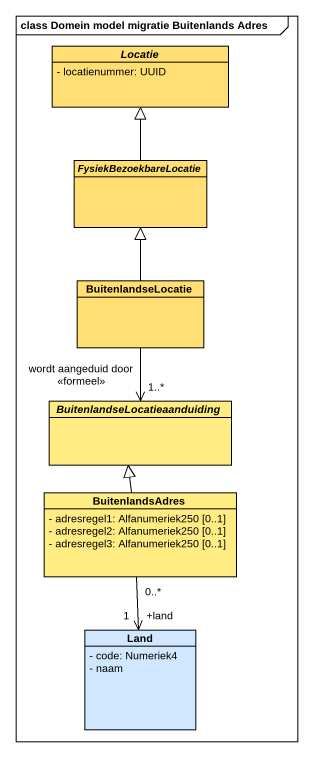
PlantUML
@startuml
mainframe class Domein model migratie Buitenlands Adres
hide circle
hide empty members
skinparam classAttributeIconSize 0
abstract class Locatie #FFDE73 {
  - locatienummer: UUID
}
abstract class FysiekBezoekbareLocatie #FFDE73
class BuitenlandseLocatie #FFDE73
abstract class "BuitenlandseLocatieaanduiding" as BuitenlandseLocatieaanduidin #FFED83
class BuitenlandsAdres #FFED83 {
  - adresregel1: Alfanumeriek250 [0..1]
  - adresregel2: Alfanumeriek250 [0..1]
  - adresregel3: Alfanumeriek250 [0..1]
}
class Land #D0E7FE {
  - code: Numeriek4
  - naam
}
FysiekBezoekbareLocatie -up-|> Locatie
BuitenlandseLocatie -up-|> FysiekBezoekbareLocatie
BuitenlandseLocatieaanduidin "1..*" <-up- BuitenlandseLocatie : wordt aangeduid door\n<<formeel>>
BuitenlandsAdres -up-|> BuitenlandseLocatieaanduidin
BuitenlandsAdres "0..*" --> "+land\n1" Land
@enduml
